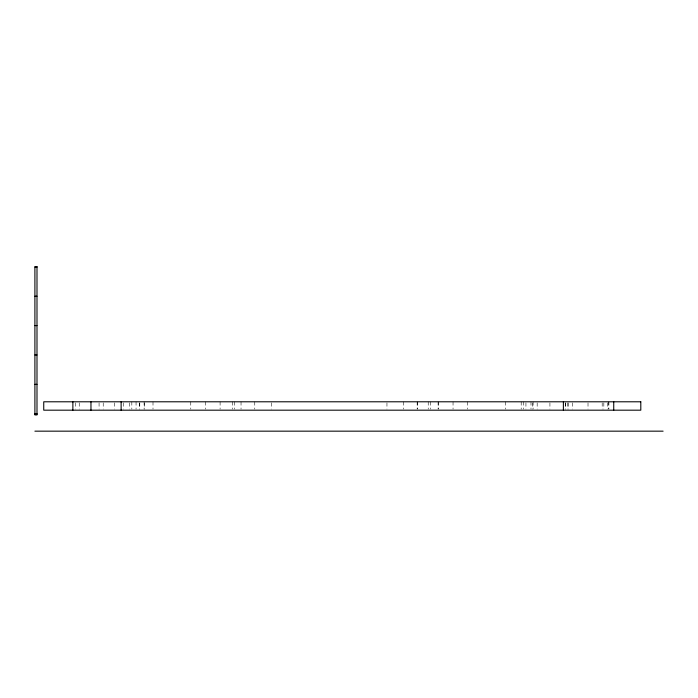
<?xml version="1.0" encoding="UTF-8"?>
<svg xmlns="http://www.w3.org/2000/svg" width="698" height="698" viewBox="0 0 698 698"><rect width="100%" height="100%" fill="white"/><g stroke="black" fill="none" stroke-linecap="round" stroke-linejoin="round"><path stroke-width="0.52" stroke-dasharray="3.49 2.62" d="M608.909 401.786L608.909 409.124M608.386 401.786L608.386 409.124M607.592 402.833L607.592 409.124M603.831 402.833L603.831 409.124M602.191 402.833L602.191 409.124M588.013 402.833L588.013 409.124M572.36 402.833L572.36 409.124M568.643 402.833L568.643 409.124M567.544 402.833L567.544 409.124M565.668 402.833L565.668 409.124M565.467 402.833L565.467 409.124M549.928 402.833L549.928 409.124M537.172 402.833L537.172 409.124M533.098 401.786L533.098 409.124M532.6 402.833L532.6 409.124M530.995 401.786L530.995 409.124M525.934 402.833L525.934 409.124M523.439 401.786L523.439 409.124M521.197 401.786L521.197 409.124M505.5 401.786L505.5 409.124M467.739 401.786L467.739 409.124M453.046 401.786L453.046 409.124M438.405 401.786L438.405 409.124M438.091 401.786L438.091 409.124M430.308 401.786L430.308 409.124M428.223 401.786L428.223 409.124M417.465 401.786L417.465 409.124M417.16 401.786L417.16 409.124M403.741 401.786L403.741 409.124M386.954 402.833L386.954 409.124M271.548 402.833L271.548 409.124M254.761 401.786L254.761 409.124M241.037 401.786L241.037 409.124M234.554 401.786L234.554 409.124M232.434 401.786L232.434 409.124M220.097 401.786L220.097 409.124M205.456 401.786L205.456 409.124M190.763 401.786L190.763 409.124M153.002 401.786L153.002 409.124M144.312 402.833L144.312 409.124M144.102 401.786L144.102 409.124M139.774 402.833L139.774 409.124M139.434 402.833L139.434 409.124M136.058 401.786L136.058 409.124M131.826 401.786L131.826 409.124M129.645 402.833L129.645 409.124M123.267 402.833L123.267 409.124M114.585 402.833L114.585 409.124M103.225 402.833L103.225 409.124M99.072 402.833L99.072 409.124M79.24 402.833L79.24 409.124M75.454 402.833L75.454 409.124"/><path stroke-width="1.05" d="M34.9 266.95L36.994 266.95M34.9 296.214L36.994 296.214M34.9 325.591L36.994 325.591M34.9 354.968L36.994 354.968M34.9 384.345L36.994 384.345M34.9 413.722L36.994 413.722M34.9 414.272L36.994 414.272M34.9 431.163L663.1 431.163M613.734 401.786L613.734 410.18M563.382 401.786L563.382 410.18M121.129 401.786L121.129 410.18M90.967 401.786L90.967 410.18M72.871 401.786L72.871 410.18M36.994 266.837L34.9 266.837L34.9 414.935L36.994 414.935L36.994 266.837M640.799 401.786L43.738 401.786L43.738 410.18L640.799 410.18L640.799 401.786"/></g></svg>
